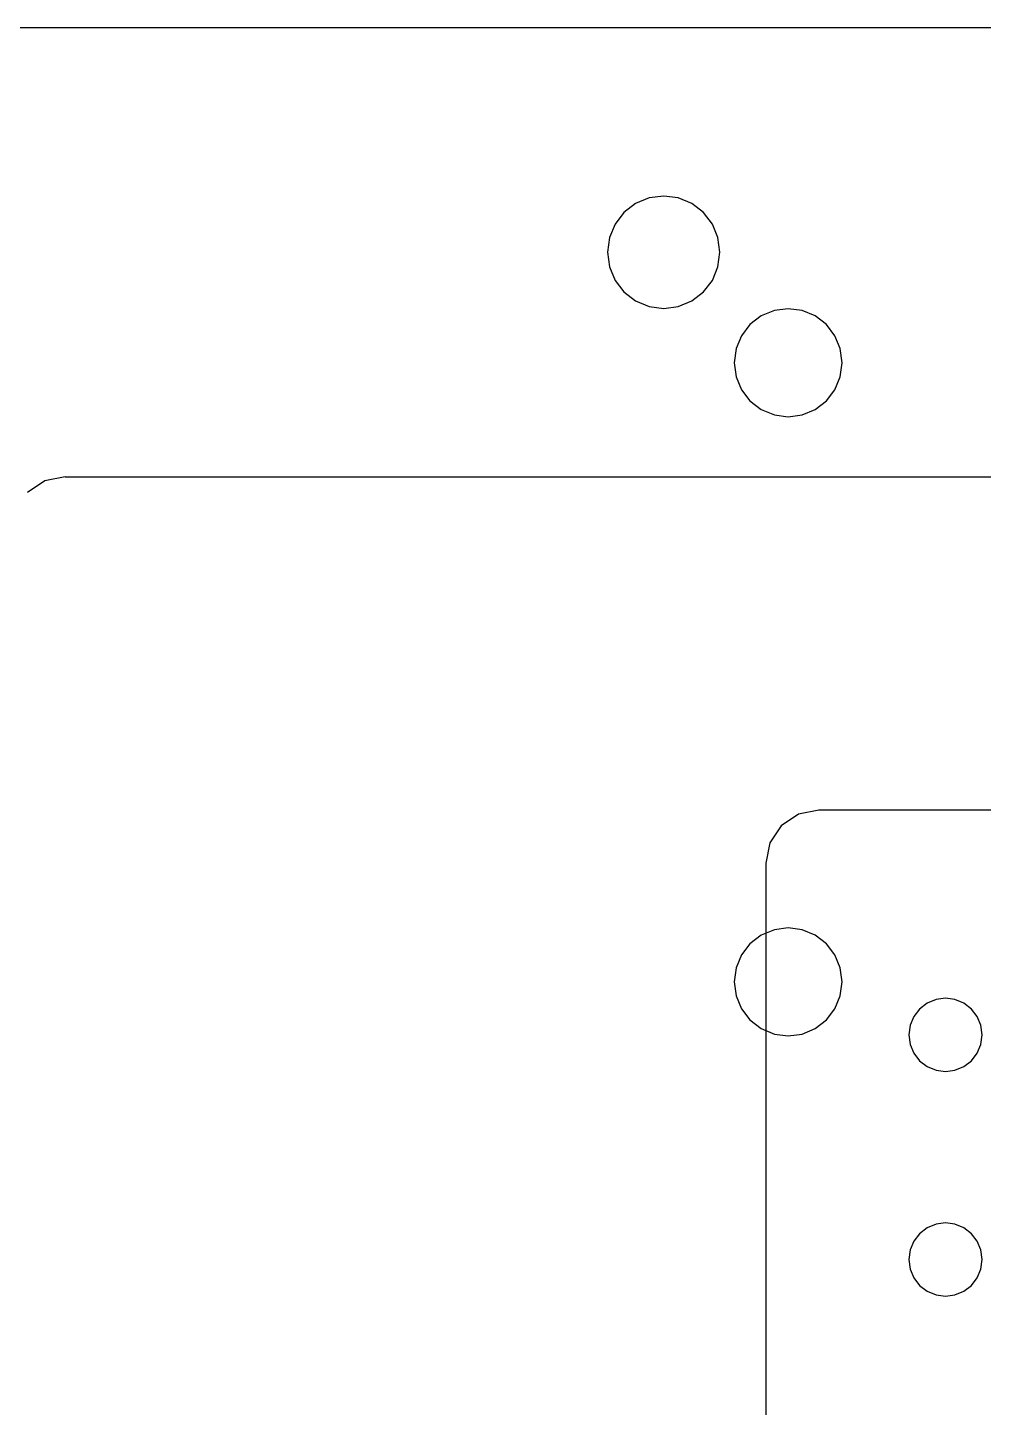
# Model space of a CAD drawing. Extents: x -257 to 298, y -311 to 343.
# Drawn here: x -100 to -42.4, y 67.2 to 150.4 of the extents above; entities that cross this region are included whole.
import ezdxf

# ---------------------------------------------------------------- set-up
doc = ezdxf.new("R2010")
doc.units = 0

msp = doc.modelspace()

# ---------------------------------------------------------------- linework, layer by layer
at = {"layer": 'Layer 1'}
for p, q in [((-108.99, 150.449), (-15.3464, 150.449)), ((-108.99, 150.449), (-15.3464, 150.449)), ((-108.99, 150.449), (-15.3464, 150.449)), ((-108.99, 150.449), (-15.3464, 150.449)), ((-108.99, 150.449), (-15.3464, 150.449)), ((-108.99, 150.449), (-15.3464, 150.449)), ((-108.99, 150.449), (-15.3464, 150.449)), ((-108.99, 150.449), (-15.3464, 150.449)), ((-108.99, 150.449), (-15.3464, 150.449)), ((-108.99, 150.449), (-15.3464, 150.449)), ((-63.384895, 139.834934), (-64.091534, 139.291589)), ((-63.384895, 139.834934), (-64.091534, 139.291589)), ((-63.384895, 139.834934), (-64.091534, 139.291589)), ((-63.384895, 139.834934), (-64.091534, 139.291589)), ((-63.384895, 139.834934), (-64.091534, 139.291589)), ((-63.384895, 139.834934), (-64.091534, 139.291589)), ((-63.384895, 139.834934), (-64.091534, 139.291589)), ((-63.384895, 139.834934), (-64.091534, 139.291589)), ((-63.384895, 139.834934), (-64.091534, 139.291589)), ((-63.384895, 139.834934), (-64.091534, 139.291589)), ((-62.561025, 140.175228), (-63.384895, 139.834934)), ((-62.561025, 140.175228), (-63.384895, 139.834934)), ((-62.561025, 140.175228), (-63.384895, 139.834934)), ((-62.561025, 140.175228), (-63.384895, 139.834934)), ((-62.561025, 140.175228), (-63.384895, 139.834934)), ((-62.561025, 140.175228), (-63.384895, 139.834934)), ((-62.561025, 140.175228), (-63.384895, 139.834934)), ((-62.561025, 140.175228), (-63.384895, 139.834934)), ((-62.561025, 140.175228), (-63.384895, 139.834934)), ((-62.561025, 140.175228), (-63.384895, 139.834934)), ((-61.691565, 140.28866), (-62.561025, 140.175228)), ((-61.691565, 140.28866), (-62.561025, 140.175228)), ((-61.691565, 140.28866), (-62.561025, 140.175228)), ((-61.691565, 140.28866), (-62.561025, 140.175228)), ((-61.691565, 140.28866), (-62.561025, 140.175228)), ((-61.691565, 140.28866), (-62.561025, 140.175228)), ((-61.691565, 140.28866), (-62.561025, 140.175228)), ((-61.691565, 140.28866), (-62.561025, 140.175228)), ((-61.691565, 140.28866), (-62.561025, 140.175228)), ((-61.691565, 140.28866), (-62.561025, 140.175228)), ((-60.822105, 140.175228), (-61.691565, 140.28866)), ((-60.822105, 140.175228), (-61.691565, 140.28866)), ((-60.822105, 140.175228), (-61.691565, 140.28866)), ((-60.822105, 140.175228), (-61.691565, 140.28866)), ((-60.822105, 140.175228), (-61.691565, 140.28866)), ((-60.822105, 140.175228), (-61.691565, 140.28866)), ((-60.822105, 140.175228), (-61.691565, 140.28866)), ((-60.822105, 140.175228), (-61.691565, 140.28866)), ((-60.822105, 140.175228), (-61.691565, 140.28866)), ((-60.822105, 140.175228), (-61.691565, 140.28866)), ((-59.998235, 139.834934), (-60.822105, 140.175228)), ((-59.998235, 139.834934), (-60.822105, 140.175228)), ((-59.998235, 139.834934), (-60.822105, 140.175228)), ((-59.998235, 139.834934), (-60.822105, 140.175228)), ((-59.998235, 139.834934), (-60.822105, 140.175228)), ((-59.998235, 139.834934), (-60.822105, 140.175228)), ((-59.998235, 139.834934), (-60.822105, 140.175228)), ((-59.998235, 139.834934), (-60.822105, 140.175228)), ((-59.998235, 139.834934), (-60.822105, 140.175228)), ((-59.998235, 139.834934), (-60.822105, 140.175228)), ((-59.291596, 139.291589), (-59.998235, 139.834934)), ((-59.291596, 139.291589), (-59.998235, 139.834934)), ((-59.291596, 139.291589), (-59.998235, 139.834934)), ((-59.291596, 139.291589), (-59.998235, 139.834934)), ((-59.291596, 139.291589), (-59.998235, 139.834934)), ((-59.291596, 139.291589), (-59.998235, 139.834934)), ((-59.291596, 139.291589), (-59.998235, 139.834934)), ((-59.291596, 139.291589), (-59.998235, 139.834934)), ((-59.291596, 139.291589), (-59.998235, 139.834934)), ((-59.291596, 139.291589), (-59.998235, 139.834934)), ((-64.091534, 139.291589), (-64.624499, 138.59533)), ((-64.091534, 139.291589), (-64.624499, 138.59533)), ((-64.091534, 139.291589), (-64.624499, 138.59533)), ((-64.091534, 139.291589), (-64.624499, 138.59533)), ((-64.091534, 139.291589), (-64.624499, 138.59533)), ((-64.091534, 139.291589), (-64.624499, 138.59533)), ((-64.091534, 139.291589), (-64.624499, 138.59533)), ((-64.091534, 139.291589), (-64.624499, 138.59533)), ((-64.091534, 139.291589), (-64.624499, 138.59533)), ((-64.091534, 139.291589), (-64.624499, 138.59533)), ((-58.758631, 138.59533), (-59.291596, 139.291589)), ((-58.758631, 138.59533), (-59.291596, 139.291589)), ((-58.758631, 138.59533), (-59.291596, 139.291589)), ((-58.758631, 138.59533), (-59.291596, 139.291589)), ((-58.758631, 138.59533), (-59.291596, 139.291589)), ((-58.758631, 138.59533), (-59.291596, 139.291589)), ((-58.758631, 138.59533), (-59.291596, 139.291589)), ((-58.758631, 138.59533), (-59.291596, 139.291589)), ((-58.758631, 138.59533), (-59.291596, 139.291589)), ((-58.758631, 138.59533), (-59.291596, 139.291589)), ((-64.624499, 138.59533), (-64.960994, 137.785639)), ((-64.624499, 138.59533), (-64.960994, 137.785639)), ((-64.624499, 138.59533), (-64.960994, 137.785639)), ((-64.624499, 138.59533), (-64.960994, 137.785639)), ((-64.624499, 138.59533), (-64.960994, 137.785639)), ((-64.624499, 138.59533), (-64.960994, 137.785639)), ((-64.624499, 138.59533), (-64.960994, 137.785639)), ((-64.624499, 138.59533), (-64.960994, 137.785639)), ((-64.624499, 138.59533), (-64.960994, 137.785639)), ((-64.624499, 138.59533), (-64.960994, 137.785639)), ((-58.422134, 137.785639), (-58.758631, 138.59533)), ((-58.422134, 137.785639), (-58.758631, 138.59533)), ((-58.422134, 137.785639), (-58.758631, 138.59533)), ((-58.422134, 137.785639), (-58.758631, 138.59533)), ((-58.422134, 137.785639), (-58.758631, 138.59533)), ((-58.422134, 137.785639), (-58.758631, 138.59533)), ((-58.422134, 137.785639), (-58.758631, 138.59533)), ((-58.422134, 137.785639), (-58.758631, 138.59533)), ((-58.422134, 137.785639), (-58.758631, 138.59533)), ((-58.422134, 137.785639), (-58.758631, 138.59533)), ((-64.960994, 137.785639), (-65.078225, 136.902)), ((-64.960994, 137.785639), (-65.078225, 136.902)), ((-64.960994, 137.785639), (-65.078225, 136.902)), ((-64.960994, 137.785639), (-65.078225, 136.902)), ((-64.960994, 137.785639), (-65.078225, 136.902)), ((-64.960994, 137.785639), (-65.078225, 136.902)), ((-64.960994, 137.785639), (-65.078225, 136.902)), ((-64.960994, 137.785639), (-65.078225, 136.902)), ((-64.960994, 137.785639), (-65.078225, 136.902)), ((-64.960994, 137.785639), (-65.078225, 136.902)), ((-58.3049, 136.902), (-58.422134, 137.785639)), ((-58.3049, 136.902), (-58.422134, 137.785639)), ((-58.3049, 136.902), (-58.422134, 137.785639)), ((-58.3049, 136.902), (-58.422134, 137.785639)), ((-58.3049, 136.902), (-58.422134, 137.785639)), ((-58.3049, 136.902), (-58.422134, 137.785639)), ((-58.3049, 136.902), (-58.422134, 137.785639)), ((-58.3049, 136.902), (-58.422134, 137.785639)), ((-58.3049, 136.902), (-58.422134, 137.785639)), ((-58.3049, 136.902), (-58.422134, 137.785639)), ((-65.078225, 136.902), (-64.960993, 136.018361)), ((-65.078225, 136.902), (-64.960993, 136.018361)), ((-65.078225, 136.902), (-64.960993, 136.018361)), ((-65.078225, 136.902), (-64.960993, 136.018361)), ((-65.078225, 136.902), (-64.960993, 136.018361)), ((-65.078225, 136.902), (-64.960993, 136.018361)), ((-65.078225, 136.902), (-64.960993, 136.018361)), ((-65.078225, 136.902), (-64.960993, 136.018361)), ((-65.078225, 136.902), (-64.960993, 136.018361)), ((-65.078225, 136.902), (-64.960993, 136.018361)), ((-58.422133, 136.018361), (-58.304903, 136.902)), ((-58.422133, 136.018361), (-58.304903, 136.902)), ((-58.422133, 136.018361), (-58.304903, 136.902)), ((-58.422133, 136.018361), (-58.304903, 136.902)), ((-58.422133, 136.018361), (-58.304903, 136.902)), ((-58.422133, 136.018361), (-58.304903, 136.902)), ((-58.422133, 136.018361), (-58.304903, 136.902)), ((-58.422133, 136.018361), (-58.304903, 136.902)), ((-58.422133, 136.018361), (-58.304903, 136.902)), ((-58.422133, 136.018361), (-58.304903, 136.902)), ((-58.304903, 136.902), (-58.3049, 136.902)), ((-58.304903, 136.902), (-58.3049, 136.902)), ((-58.304903, 136.902), (-58.3049, 136.902)), ((-58.304903, 136.902), (-58.3049, 136.902)), ((-58.304903, 136.902), (-58.3049, 136.902)), ((-58.304903, 136.902), (-58.3049, 136.902)), ((-58.304903, 136.902), (-58.3049, 136.902)), ((-58.304903, 136.902), (-58.3049, 136.902)), ((-58.304903, 136.902), (-58.3049, 136.902)), ((-58.304903, 136.902), (-58.3049, 136.902)), ((-64.960993, 136.018361), (-64.624496, 135.20867)), ((-64.960993, 136.018361), (-64.624496, 135.20867)), ((-64.960993, 136.018361), (-64.624496, 135.20867)), ((-64.960993, 136.018361), (-64.624496, 135.20867)), ((-64.960993, 136.018361), (-64.624496, 135.20867)), ((-64.960993, 136.018361), (-64.624496, 135.20867)), ((-64.960993, 136.018361), (-64.624496, 135.20867)), ((-64.960993, 136.018361), (-64.624496, 135.20867)), ((-64.960993, 136.018361), (-64.624496, 135.20867)), ((-64.960993, 136.018361), (-64.624496, 135.20867)), ((-58.758629, 135.20867), (-58.422133, 136.018361)), ((-58.758629, 135.20867), (-58.422133, 136.018361)), ((-58.758629, 135.20867), (-58.422133, 136.018361)), ((-58.758629, 135.20867), (-58.422133, 136.018361)), ((-58.758629, 135.20867), (-58.422133, 136.018361)), ((-58.758629, 135.20867), (-58.422133, 136.018361)), ((-58.758629, 135.20867), (-58.422133, 136.018361)), ((-58.758629, 135.20867), (-58.422133, 136.018361)), ((-58.758629, 135.20867), (-58.422133, 136.018361)), ((-58.758629, 135.20867), (-58.422133, 136.018361)), ((-64.624496, 135.20867), (-64.091531, 134.512411)), ((-64.624496, 135.20867), (-64.091531, 134.512411)), ((-64.624496, 135.20867), (-64.091531, 134.512411)), ((-64.624496, 135.20867), (-64.091531, 134.512411)), ((-64.624496, 135.20867), (-64.091531, 134.512411)), ((-64.624496, 135.20867), (-64.091531, 134.512411)), ((-64.624496, 135.20867), (-64.091531, 134.512411)), ((-64.624496, 135.20867), (-64.091531, 134.512411)), ((-64.624496, 135.20867), (-64.091531, 134.512411)), ((-64.624496, 135.20867), (-64.091531, 134.512411)), ((-59.291594, 134.512411), (-58.758629, 135.20867)), ((-59.291594, 134.512411), (-58.758629, 135.20867)), ((-59.291594, 134.512411), (-58.758629, 135.20867)), ((-59.291594, 134.512411), (-58.758629, 135.20867)), ((-59.291594, 134.512411), (-58.758629, 135.20867)), ((-59.291594, 134.512411), (-58.758629, 135.20867)), ((-59.291594, 134.512411), (-58.758629, 135.20867)), ((-59.291594, 134.512411), (-58.758629, 135.20867)), ((-59.291594, 134.512411), (-58.758629, 135.20867)), ((-59.291594, 134.512411), (-58.758629, 135.20867)), ((-64.091531, 134.512411), (-63.384892, 133.969066)), ((-64.091531, 134.512411), (-63.384892, 133.969066)), ((-64.091531, 134.512411), (-63.384892, 133.969066)), ((-64.091531, 134.512411), (-63.384892, 133.969066)), ((-64.091531, 134.512411), (-63.384892, 133.969066)), ((-64.091531, 134.512411), (-63.384892, 133.969066)), ((-64.091531, 134.512411), (-63.384892, 133.969066)), ((-64.091531, 134.512411), (-63.384892, 133.969066)), ((-64.091531, 134.512411), (-63.384892, 133.969066)), ((-64.091531, 134.512411), (-63.384892, 133.969066)), ((-63.384892, 133.969066), (-62.561023, 133.628772)), ((-63.384892, 133.969066), (-62.561023, 133.628772)), ((-63.384892, 133.969066), (-62.561023, 133.628772)), ((-63.384892, 133.969066), (-62.561023, 133.628772)), ((-63.384892, 133.969066), (-62.561023, 133.628772)), ((-63.384892, 133.969066), (-62.561023, 133.628772)), ((-63.384892, 133.969066), (-62.561023, 133.628772)), ((-63.384892, 133.969066), (-62.561023, 133.628772)), ((-63.384892, 133.969066), (-62.561023, 133.628772)), ((-63.384892, 133.969066), (-62.561023, 133.628772)), ((-60.822102, 133.628772), (-59.998233, 133.969066)), ((-60.822102, 133.628772), (-59.998233, 133.969066)), ((-60.822102, 133.628772), (-59.998233, 133.969066)), ((-60.822102, 133.628772), (-59.998233, 133.969066)), ((-60.822102, 133.628772), (-59.998233, 133.969066)), ((-60.822102, 133.628772), (-59.998233, 133.969066)), ((-60.822102, 133.628772), (-59.998233, 133.969066)), ((-60.822102, 133.628772), (-59.998233, 133.969066)), ((-60.822102, 133.628772), (-59.998233, 133.969066)), ((-60.822102, 133.628772), (-59.998233, 133.969066)), ((-59.998233, 133.969066), (-59.291594, 134.512411)), ((-59.998233, 133.969066), (-59.291594, 134.512411)), ((-59.998233, 133.969066), (-59.291594, 134.512411)), ((-59.998233, 133.969066), (-59.291594, 134.512411)), ((-59.998233, 133.969066), (-59.291594, 134.512411)), ((-59.998233, 133.969066), (-59.291594, 134.512411)), ((-59.998233, 133.969066), (-59.291594, 134.512411)), ((-59.998233, 133.969066), (-59.291594, 134.512411)), ((-59.998233, 133.969066), (-59.291594, 134.512411)), ((-59.998233, 133.969066), (-59.291594, 134.512411)), ((-62.561023, 133.628772), (-61.691563, 133.51534)), ((-62.561023, 133.628772), (-61.691563, 133.51534)), ((-62.561023, 133.628772), (-61.691563, 133.51534)), ((-62.561023, 133.628772), (-61.691563, 133.51534)), ((-62.561023, 133.628772), (-61.691563, 133.51534)), ((-62.561023, 133.628772), (-61.691563, 133.51534)), ((-62.561023, 133.628772), (-61.691563, 133.51534)), ((-62.561023, 133.628772), (-61.691563, 133.51534)), ((-62.561023, 133.628772), (-61.691563, 133.51534)), ((-62.561023, 133.628772), (-61.691563, 133.51534)), ((-61.691563, 133.51534), (-60.822102, 133.628772)), ((-61.691563, 133.51534), (-60.822102, 133.628772)), ((-61.691563, 133.51534), (-60.822102, 133.628772)), ((-61.691563, 133.51534), (-60.822102, 133.628772)), ((-61.691563, 133.51534), (-60.822102, 133.628772)), ((-61.691563, 133.51534), (-60.822102, 133.628772)), ((-61.691563, 133.51534), (-60.822102, 133.628772)), ((-61.691563, 133.51534), (-60.822102, 133.628772)), ((-61.691563, 133.51534), (-60.822102, 133.628772)), ((-61.691563, 133.51534), (-60.822102, 133.628772)), ((-55.021861, 133.386364), (-55.813295, 133.059467)), ((-54.18663, 133.49533), (-55.021861, 133.386364)), ((-53.351399, 133.386364), (-54.18663, 133.49533)), ((-52.559965, 133.059467), (-53.351399, 133.386364)), ((-56.492114, 132.537513), (-57.004096, 131.868665)), ((-55.813295, 133.059467), (-56.492114, 132.537513)), ((-51.881146, 132.537513), (-52.559965, 133.059467)), ((-51.369164, 131.868665), (-51.881146, 132.537513)), ((-57.004096, 131.868665), (-57.327344, 131.090851)), ((-51.045916, 131.090851), (-51.369164, 131.868665)), ((-57.327344, 131.090851), (-57.43996, 130.242)), ((-50.9333, 130.242), (-51.045916, 131.090851)), ((-57.43996, 130.242), (-57.327344, 129.393149)), ((-51.045916, 129.393149), (-50.9333, 130.242)), ((-50.9333, 130.242), (-50.9333, 130.242)), ((-57.327344, 129.393149), (-57.004096, 128.615335)), ((-51.369164, 128.615335), (-51.045916, 129.393149)), ((-57.004096, 128.615335), (-56.492114, 127.946487)), ((-51.881146, 127.946487), (-51.369164, 128.615335)), ((-56.492114, 127.946487), (-55.813295, 127.424533)), ((-55.813295, 127.424533), (-55.021861, 127.097636)), ((-53.351399, 127.097636), (-52.559965, 127.424533)), ((-52.559965, 127.424533), (-51.881146, 127.946487)), ((-55.021861, 127.097636), (-54.18663, 126.98867)), ((-54.18663, 126.98867), (-53.351399, 127.097636)), ((-97.7678, 123.356), (-98.992386, 123.112415)), ((-97.7678, 123.356), (-98.992386, 123.112415)), ((-97.7678, 123.356), (-98.992386, 123.112415)), ((-97.7678, 123.356), (-98.992386, 123.112415)), ((-97.7678, 123.356), (-98.992386, 123.112415)), ((-97.7678, 123.356), (-98.992386, 123.112415)), ((-97.7678, 123.356), (-98.992386, 123.112415)), ((-97.7678, 123.356), (-98.992386, 123.112415)), ((-97.7678, 123.356), (-98.992386, 123.112415)), ((-97.7678, 123.356), (-98.992386, 123.112415)), ((-97.7679, 123.356), (-31.0853, 123.356)), ((-97.7679, 123.356), (-31.0853, 123.356)), ((-97.7679, 123.356), (-31.0853, 123.356)), ((-97.7679, 123.356), (-31.0853, 123.356)), ((-97.7679, 123.356), (-31.0853, 123.356)), ((-97.7679, 123.356), (-31.0853, 123.356)), ((-97.7679, 123.356), (-31.0853, 123.356)), ((-97.7679, 123.356), (-31.0853, 123.356)), ((-97.7679, 123.356), (-31.0853, 123.356)), ((-97.7679, 123.356), (-31.0853, 123.356)), ((-98.992386, 123.112415), (-100.03054, 122.418744)), ((-98.992386, 123.112415), (-100.03054, 122.418744)), ((-98.992386, 123.112415), (-100.03054, 122.418744)), ((-98.992386, 123.112415), (-100.03054, 122.418744)), ((-98.992386, 123.112415), (-100.03054, 122.418744)), ((-98.992386, 123.112415), (-100.03054, 122.418744)), ((-98.992386, 123.112415), (-100.03054, 122.418744)), ((-98.992386, 123.112415), (-100.03054, 122.418744)), ((-98.992386, 123.112415), (-100.03054, 122.418744)), ((-98.992386, 123.112415), (-100.03054, 122.418744)), ((-52.3413, 103.26), (-53.565887, 103.016415)), ((-52.3413, 103.26), (-53.565887, 103.016415)), ((-52.3413, 103.26), (-53.565887, 103.016415)), ((-52.3413, 103.26), (-53.565887, 103.016415)), ((-52.3413, 103.26), (-53.565887, 103.016415)), ((-52.3413, 103.26), (-53.565887, 103.016415)), ((-52.3413, 103.26), (-53.565887, 103.016415)), ((-37.0668, 103.26), (-52.3412, 103.26)), ((-37.0668, 103.26), (-52.3412, 103.26)), ((-37.0668, 103.26), (-52.3412, 103.26)), ((-37.0668, 103.26), (-52.3412, 103.26)), ((-37.0668, 103.26), (-52.3412, 103.26)), ((-37.0668, 103.26), (-52.3412, 103.26)), ((-37.0668, 103.26), (-52.3412, 103.26)), ((-53.565887, 103.016415), (-54.604042, 102.322742)), ((-53.565887, 103.016415), (-54.604042, 102.322742)), ((-53.565887, 103.016415), (-54.604042, 102.322742)), ((-53.565887, 103.016415), (-54.604042, 102.322742)), ((-53.565887, 103.016415), (-54.604042, 102.322742)), ((-53.565887, 103.016415), (-54.604042, 102.322742)), ((-53.565887, 103.016415), (-54.604042, 102.322742)), ((-54.604042, 102.322742), (-55.297715, 101.284587)), ((-54.604042, 102.322742), (-55.297715, 101.284587)), ((-54.604042, 102.322742), (-55.297715, 101.284587)), ((-54.604042, 102.322742), (-55.297715, 101.284587)), ((-54.604042, 102.322742), (-55.297715, 101.284587)), ((-54.604042, 102.322742), (-55.297715, 101.284587)), ((-54.604042, 102.322742), (-55.297715, 101.284587)), ((-55.297715, 101.284587), (-55.5413, 100.06)), ((-55.297715, 101.284587), (-55.5413, 100.06)), ((-55.297715, 101.284587), (-55.5413, 100.06)), ((-55.297715, 101.284587), (-55.5413, 100.06)), ((-55.297715, 101.284587), (-55.5413, 100.06)), ((-55.297715, 101.284587), (-55.5413, 100.06)), ((-55.297715, 101.284587), (-55.5413, 100.06)), ((-55.5413, 100.06), (-55.5413, 38.7269)), ((-55.5413, 100.06), (-55.5413, 38.7269)), ((-55.5413, 100.06), (-55.5413, 38.7269)), ((-55.5413, 100.06), (-55.5413, 38.7269)), ((-55.5413, 100.06), (-55.5413, 38.7269)), ((-55.5413, 100.06), (-55.5413, 38.7269)), ((-55.5413, 100.06), (-55.5413, 38.7269)), ((-55.813295, 95.726367), (-56.492114, 95.204413)), ((-55.021861, 96.053264), (-55.813295, 95.726367)), ((-54.18663, 96.16223), (-55.021861, 96.053264)), ((-53.351399, 96.053264), (-54.18663, 96.16223)), ((-52.559965, 95.726367), (-53.351399, 96.053264)), ((-51.881146, 95.204413), (-52.559965, 95.726367)), ((-56.492114, 95.204413), (-57.004096, 94.535565)), ((-51.369164, 94.535565), (-51.881146, 95.204413)), ((-57.004096, 94.535565), (-57.327344, 93.757751)), ((-51.045916, 93.757751), (-51.369164, 94.535565)), ((-57.327344, 93.757751), (-57.43996, 92.9089)), ((-50.9333, 92.9089), (-51.045916, 93.757751)), ((-57.43996, 92.9089), (-57.327344, 92.060049)), ((-51.045916, 92.060049), (-50.9333, 92.9089)), ((-50.9333, 92.9089), (-50.9333, 92.9089)), ((-57.327344, 92.060049), (-57.004096, 91.282235)), ((-51.369164, 91.282235), (-51.045916, 92.060049)), ((-45.808, 91.625384), (-46.268707, 91.27114)), ((-45.808, 91.625384), (-46.268707, 91.27114)), ((-45.808, 91.625384), (-46.268707, 91.27114)), ((-45.808, 91.625384), (-46.268707, 91.27114)), ((-45.808, 91.625384), (-46.268707, 91.27114)), ((-45.808, 91.625384), (-46.268707, 91.27114)), ((-45.808, 91.625384), (-46.268707, 91.27114)), ((-45.270862, 91.847246), (-45.808, 91.625384)), ((-45.270862, 91.847246), (-45.808, 91.625384)), ((-45.270862, 91.847246), (-45.808, 91.625384)), ((-45.270862, 91.847246), (-45.808, 91.625384)), ((-45.270862, 91.847246), (-45.808, 91.625384)), ((-45.270862, 91.847246), (-45.808, 91.625384)), ((-45.270862, 91.847246), (-45.808, 91.625384)), ((-44.704, 91.9212), (-45.270862, 91.847246)), ((-44.704, 91.9212), (-45.270862, 91.847246)), ((-44.704, 91.9212), (-45.270862, 91.847246)), ((-44.704, 91.9212), (-45.270862, 91.847246)), ((-44.704, 91.9212), (-45.270862, 91.847246)), ((-44.704, 91.9212), (-45.270862, 91.847246)), ((-44.704, 91.9212), (-45.270862, 91.847246)), ((-44.137138, 91.847246), (-44.704, 91.9212)), ((-44.137138, 91.847246), (-44.704, 91.9212)), ((-44.137138, 91.847246), (-44.704, 91.9212)), ((-44.137138, 91.847246), (-44.704, 91.9212)), ((-44.137138, 91.847246), (-44.704, 91.9212)), ((-44.137138, 91.847246), (-44.704, 91.9212)), ((-44.137138, 91.847246), (-44.704, 91.9212)), ((-43.6, 91.625384), (-44.137138, 91.847246)), ((-43.6, 91.625384), (-44.137138, 91.847246)), ((-43.6, 91.625384), (-44.137138, 91.847246)), ((-43.6, 91.625384), (-44.137138, 91.847246)), ((-43.6, 91.625384), (-44.137138, 91.847246)), ((-43.6, 91.625384), (-44.137138, 91.847246)), ((-43.6, 91.625384), (-44.137138, 91.847246)), ((-43.139293, 91.27114), (-43.6, 91.625384)), ((-43.139293, 91.27114), (-43.6, 91.625384)), ((-43.139293, 91.27114), (-43.6, 91.625384)), ((-43.139293, 91.27114), (-43.6, 91.625384)), ((-43.139293, 91.27114), (-43.6, 91.625384)), ((-43.139293, 91.27114), (-43.6, 91.625384)), ((-43.139293, 91.27114), (-43.6, 91.625384)), ((-57.004096, 91.282235), (-56.492114, 90.613387)), ((-51.881146, 90.613387), (-51.369164, 91.282235)), ((-46.616184, 90.8172), (-46.835569, 90.289306)), ((-46.616184, 90.8172), (-46.835569, 90.289306)), ((-46.616184, 90.8172), (-46.835569, 90.289306)), ((-46.616184, 90.8172), (-46.835569, 90.289306)), ((-46.616184, 90.8172), (-46.835569, 90.289306)), ((-46.616184, 90.8172), (-46.835569, 90.289306)), ((-46.616184, 90.8172), (-46.835569, 90.289306)), ((-46.268707, 91.27114), (-46.616184, 90.8172)), ((-46.268707, 91.27114), (-46.616184, 90.8172)), ((-46.268707, 91.27114), (-46.616184, 90.8172)), ((-46.268707, 91.27114), (-46.616184, 90.8172)), ((-46.268707, 91.27114), (-46.616184, 90.8172)), ((-46.268707, 91.27114), (-46.616184, 90.8172)), ((-46.268707, 91.27114), (-46.616184, 90.8172)), ((-42.791816, 90.8172), (-43.139293, 91.27114)), ((-42.791816, 90.8172), (-43.139293, 91.27114)), ((-42.791816, 90.8172), (-43.139293, 91.27114)), ((-42.791816, 90.8172), (-43.139293, 91.27114)), ((-42.791816, 90.8172), (-43.139293, 91.27114)), ((-42.791816, 90.8172), (-43.139293, 91.27114)), ((-42.791816, 90.8172), (-43.139293, 91.27114)), ((-42.572431, 90.289306), (-42.791816, 90.8172)), ((-42.572431, 90.289306), (-42.791816, 90.8172)), ((-42.572431, 90.289306), (-42.791816, 90.8172)), ((-42.572431, 90.289306), (-42.791816, 90.8172)), ((-42.572431, 90.289306), (-42.791816, 90.8172)), ((-42.572431, 90.289306), (-42.791816, 90.8172)), ((-42.572431, 90.289306), (-42.791816, 90.8172)), ((-56.492114, 90.613387), (-55.813295, 90.091433)), ((-55.813295, 90.091433), (-55.021861, 89.764536)), ((-53.351399, 89.764536), (-52.559965, 90.091433)), ((-52.559965, 90.091433), (-51.881146, 90.613387)), ((-46.835569, 90.289306), (-46.912, 89.7132)), ((-46.835569, 90.289306), (-46.912, 89.7132)), ((-46.835569, 90.289306), (-46.912, 89.7132)), ((-46.835569, 90.289306), (-46.912, 89.7132)), ((-46.835569, 90.289306), (-46.912, 89.7132)), ((-46.835569, 90.289306), (-46.912, 89.7132)), ((-46.835569, 90.289306), (-46.912, 89.7132)), ((-42.496, 89.7132), (-42.572431, 90.289306)), ((-42.496, 89.7132), (-42.572431, 90.289306)), ((-42.496, 89.7132), (-42.572431, 90.289306)), ((-42.496, 89.7132), (-42.572431, 90.289306)), ((-42.496, 89.7132), (-42.572431, 90.289306)), ((-42.496, 89.7132), (-42.572431, 90.289306)), ((-42.496, 89.7132), (-42.572431, 90.289306)), ((-55.021861, 89.764536), (-54.18663, 89.65557)), ((-54.18663, 89.65557), (-53.351399, 89.764536)), ((-46.912, 89.7132), (-46.835569, 89.137094)), ((-46.912, 89.7132), (-46.835569, 89.137094)), ((-46.912, 89.7132), (-46.835569, 89.137094)), ((-46.912, 89.7132), (-46.835569, 89.137094)), ((-46.912, 89.7132), (-46.835569, 89.137094)), ((-46.912, 89.7132), (-46.835569, 89.137094)), ((-46.912, 89.7132), (-46.835569, 89.137094)), ((-46.835569, 89.137094), (-46.616184, 88.6092)), ((-46.835569, 89.137094), (-46.616184, 88.6092)), ((-46.835569, 89.137094), (-46.616184, 88.6092)), ((-46.835569, 89.137094), (-46.616184, 88.6092)), ((-46.835569, 89.137094), (-46.616184, 88.6092)), ((-46.835569, 89.137094), (-46.616184, 88.6092)), ((-46.835569, 89.137094), (-46.616184, 88.6092)), ((-42.791816, 88.6092), (-42.572431, 89.137094)), ((-42.791816, 88.6092), (-42.572431, 89.137094)), ((-42.791816, 88.6092), (-42.572431, 89.137094)), ((-42.791816, 88.6092), (-42.572431, 89.137094)), ((-42.791816, 88.6092), (-42.572431, 89.137094)), ((-42.791816, 88.6092), (-42.572431, 89.137094)), ((-42.791816, 88.6092), (-42.572431, 89.137094)), ((-42.572431, 89.137094), (-42.496, 89.7132)), ((-42.572431, 89.137094), (-42.496, 89.7132)), ((-42.572431, 89.137094), (-42.496, 89.7132)), ((-42.572431, 89.137094), (-42.496, 89.7132)), ((-42.572431, 89.137094), (-42.496, 89.7132)), ((-42.572431, 89.137094), (-42.496, 89.7132)), ((-42.572431, 89.137094), (-42.496, 89.7132)), ((-42.496, 89.7132), (-42.496, 89.7132)), ((-42.496, 89.7132), (-42.496, 89.7132)), ((-42.496, 89.7132), (-42.496, 89.7132)), ((-42.496, 89.7132), (-42.496, 89.7132)), ((-42.496, 89.7132), (-42.496, 89.7132)), ((-42.496, 89.7132), (-42.496, 89.7132)), ((-42.496, 89.7132), (-42.496, 89.7132)), ((-46.616184, 88.6092), (-46.268707, 88.15526)), ((-46.616184, 88.6092), (-46.268707, 88.15526)), ((-46.616184, 88.6092), (-46.268707, 88.15526)), ((-46.616184, 88.6092), (-46.268707, 88.15526)), ((-46.616184, 88.6092), (-46.268707, 88.15526)), ((-46.616184, 88.6092), (-46.268707, 88.15526)), ((-46.616184, 88.6092), (-46.268707, 88.15526)), ((-43.139293, 88.15526), (-42.791816, 88.6092)), ((-43.139293, 88.15526), (-42.791816, 88.6092)), ((-43.139293, 88.15526), (-42.791816, 88.6092)), ((-43.139293, 88.15526), (-42.791816, 88.6092)), ((-43.139293, 88.15526), (-42.791816, 88.6092)), ((-43.139293, 88.15526), (-42.791816, 88.6092)), ((-43.139293, 88.15526), (-42.791816, 88.6092)), ((-46.268707, 88.15526), (-45.808, 87.801016)), ((-46.268707, 88.15526), (-45.808, 87.801016)), ((-46.268707, 88.15526), (-45.808, 87.801016)), ((-46.268707, 88.15526), (-45.808, 87.801016)), ((-46.268707, 88.15526), (-45.808, 87.801016)), ((-46.268707, 88.15526), (-45.808, 87.801016)), ((-46.268707, 88.15526), (-45.808, 87.801016)), ((-45.808, 87.801016), (-45.270862, 87.579154)), ((-45.808, 87.801016), (-45.270862, 87.579154)), ((-45.808, 87.801016), (-45.270862, 87.579154)), ((-45.808, 87.801016), (-45.270862, 87.579154)), ((-45.808, 87.801016), (-45.270862, 87.579154)), ((-45.808, 87.801016), (-45.270862, 87.579154)), ((-45.808, 87.801016), (-45.270862, 87.579154)), ((-45.270862, 87.579154), (-44.704, 87.5052)), ((-45.270862, 87.579154), (-44.704, 87.5052)), ((-45.270862, 87.579154), (-44.704, 87.5052)), ((-45.270862, 87.579154), (-44.704, 87.5052)), ((-45.270862, 87.579154), (-44.704, 87.5052)), ((-45.270862, 87.579154), (-44.704, 87.5052)), ((-45.270862, 87.579154), (-44.704, 87.5052)), ((-44.704, 87.5052), (-44.137138, 87.579154)), ((-44.704, 87.5052), (-44.137138, 87.579154)), ((-44.704, 87.5052), (-44.137138, 87.579154)), ((-44.704, 87.5052), (-44.137138, 87.579154)), ((-44.704, 87.5052), (-44.137138, 87.579154)), ((-44.704, 87.5052), (-44.137138, 87.579154)), ((-44.704, 87.5052), (-44.137138, 87.579154)), ((-44.137138, 87.579154), (-43.6, 87.801016)), ((-44.137138, 87.579154), (-43.6, 87.801016)), ((-44.137138, 87.579154), (-43.6, 87.801016)), ((-44.137138, 87.579154), (-43.6, 87.801016)), ((-44.137138, 87.579154), (-43.6, 87.801016)), ((-44.137138, 87.579154), (-43.6, 87.801016)), ((-44.137138, 87.579154), (-43.6, 87.801016)), ((-43.6, 87.801016), (-43.139293, 88.15526)), ((-43.6, 87.801016), (-43.139293, 88.15526)), ((-43.6, 87.801016), (-43.139293, 88.15526)), ((-43.6, 87.801016), (-43.139293, 88.15526)), ((-43.6, 87.801016), (-43.139293, 88.15526)), ((-43.6, 87.801016), (-43.139293, 88.15526)), ((-43.6, 87.801016), (-43.139293, 88.15526)), ((-45.270862, 78.300546), (-45.808, 78.078684)), ((-45.270862, 78.300546), (-45.808, 78.078684)), ((-45.270862, 78.300546), (-45.808, 78.078684)), ((-45.270862, 78.300546), (-45.808, 78.078684)), ((-45.270862, 78.300546), (-45.808, 78.078684)), ((-45.270862, 78.300546), (-45.808, 78.078684)), ((-45.270862, 78.300546), (-45.808, 78.078684)), ((-44.704, 78.3745), (-45.270862, 78.300546)), ((-44.704, 78.3745), (-45.270862, 78.300546)), ((-44.704, 78.3745), (-45.270862, 78.300546)), ((-44.704, 78.3745), (-45.270862, 78.300546)), ((-44.704, 78.3745), (-45.270862, 78.300546)), ((-44.704, 78.3745), (-45.270862, 78.300546)), ((-44.704, 78.3745), (-45.270862, 78.300546)), ((-44.137138, 78.300546), (-44.704, 78.3745)), ((-44.137138, 78.300546), (-44.704, 78.3745)), ((-44.137138, 78.300546), (-44.704, 78.3745)), ((-44.137138, 78.300546), (-44.704, 78.3745)), ((-44.137138, 78.300546), (-44.704, 78.3745)), ((-44.137138, 78.300546), (-44.704, 78.3745)), ((-44.137138, 78.300546), (-44.704, 78.3745)), ((-43.6, 78.078684), (-44.137138, 78.300546)), ((-43.6, 78.078684), (-44.137138, 78.300546)), ((-43.6, 78.078684), (-44.137138, 78.300546)), ((-43.6, 78.078684), (-44.137138, 78.300546)), ((-43.6, 78.078684), (-44.137138, 78.300546)), ((-43.6, 78.078684), (-44.137138, 78.300546)), ((-43.6, 78.078684), (-44.137138, 78.300546)), ((-46.268707, 77.72444), (-46.616184, 77.2705)), ((-46.268707, 77.72444), (-46.616184, 77.2705)), ((-46.268707, 77.72444), (-46.616184, 77.2705)), ((-46.268707, 77.72444), (-46.616184, 77.2705)), ((-46.268707, 77.72444), (-46.616184, 77.2705)), ((-46.268707, 77.72444), (-46.616184, 77.2705)), ((-46.268707, 77.72444), (-46.616184, 77.2705)), ((-45.808, 78.078684), (-46.268707, 77.72444)), ((-45.808, 78.078684), (-46.268707, 77.72444)), ((-45.808, 78.078684), (-46.268707, 77.72444)), ((-45.808, 78.078684), (-46.268707, 77.72444)), ((-45.808, 78.078684), (-46.268707, 77.72444)), ((-45.808, 78.078684), (-46.268707, 77.72444)), ((-45.808, 78.078684), (-46.268707, 77.72444)), ((-43.139293, 77.72444), (-43.6, 78.078684)), ((-43.139293, 77.72444), (-43.6, 78.078684)), ((-43.139293, 77.72444), (-43.6, 78.078684)), ((-43.139293, 77.72444), (-43.6, 78.078684)), ((-43.139293, 77.72444), (-43.6, 78.078684)), ((-43.139293, 77.72444), (-43.6, 78.078684)), ((-43.139293, 77.72444), (-43.6, 78.078684)), ((-42.791816, 77.2705), (-43.139293, 77.72444)), ((-42.791816, 77.2705), (-43.139293, 77.72444)), ((-42.791816, 77.2705), (-43.139293, 77.72444)), ((-42.791816, 77.2705), (-43.139293, 77.72444)), ((-42.791816, 77.2705), (-43.139293, 77.72444)), ((-42.791816, 77.2705), (-43.139293, 77.72444)), ((-42.791816, 77.2705), (-43.139293, 77.72444)), ((-46.835569, 76.742606), (-46.912, 76.1665)), ((-46.835569, 76.742606), (-46.912, 76.1665)), ((-46.835569, 76.742606), (-46.912, 76.1665)), ((-46.835569, 76.742606), (-46.912, 76.1665)), ((-46.835569, 76.742606), (-46.912, 76.1665)), ((-46.835569, 76.742606), (-46.912, 76.1665)), ((-46.835569, 76.742606), (-46.912, 76.1665)), ((-46.616184, 77.2705), (-46.835569, 76.742606)), ((-46.616184, 77.2705), (-46.835569, 76.742606)), ((-46.616184, 77.2705), (-46.835569, 76.742606)), ((-46.616184, 77.2705), (-46.835569, 76.742606)), ((-46.616184, 77.2705), (-46.835569, 76.742606)), ((-46.616184, 77.2705), (-46.835569, 76.742606)), ((-46.616184, 77.2705), (-46.835569, 76.742606)), ((-42.572431, 76.742606), (-42.791816, 77.2705)), ((-42.572431, 76.742606), (-42.791816, 77.2705)), ((-42.572431, 76.742606), (-42.791816, 77.2705)), ((-42.572431, 76.742606), (-42.791816, 77.2705)), ((-42.572431, 76.742606), (-42.791816, 77.2705)), ((-42.572431, 76.742606), (-42.791816, 77.2705)), ((-42.572431, 76.742606), (-42.791816, 77.2705)), ((-42.496, 76.1665), (-42.572431, 76.742606)), ((-42.496, 76.1665), (-42.572431, 76.742606)), ((-42.496, 76.1665), (-42.572431, 76.742606)), ((-42.496, 76.1665), (-42.572431, 76.742606)), ((-42.496, 76.1665), (-42.572431, 76.742606)), ((-42.496, 76.1665), (-42.572431, 76.742606)), ((-42.496, 76.1665), (-42.572431, 76.742606)), ((-46.912, 76.1665), (-46.835569, 75.590394)), ((-46.912, 76.1665), (-46.835569, 75.590394)), ((-46.912, 76.1665), (-46.835569, 75.590394)), ((-46.912, 76.1665), (-46.835569, 75.590394)), ((-46.912, 76.1665), (-46.835569, 75.590394)), ((-46.912, 76.1665), (-46.835569, 75.590394)), ((-46.912, 76.1665), (-46.835569, 75.590394)), ((-42.572431, 75.590394), (-42.496, 76.1665)), ((-42.572431, 75.590394), (-42.496, 76.1665)), ((-42.572431, 75.590394), (-42.496, 76.1665)), ((-42.572431, 75.590394), (-42.496, 76.1665)), ((-42.572431, 75.590394), (-42.496, 76.1665)), ((-42.572431, 75.590394), (-42.496, 76.1665)), ((-42.572431, 75.590394), (-42.496, 76.1665)), ((-42.496, 76.1665), (-42.496, 76.1665)), ((-42.496, 76.1665), (-42.496, 76.1665)), ((-42.496, 76.1665), (-42.496, 76.1665)), ((-42.496, 76.1665), (-42.496, 76.1665)), ((-42.496, 76.1665), (-42.496, 76.1665)), ((-42.496, 76.1665), (-42.496, 76.1665)), ((-42.496, 76.1665), (-42.496, 76.1665)), ((-46.835569, 75.590394), (-46.616184, 75.0625)), ((-46.835569, 75.590394), (-46.616184, 75.0625)), ((-46.835569, 75.590394), (-46.616184, 75.0625)), ((-46.835569, 75.590394), (-46.616184, 75.0625)), ((-46.835569, 75.590394), (-46.616184, 75.0625)), ((-46.835569, 75.590394), (-46.616184, 75.0625)), ((-46.835569, 75.590394), (-46.616184, 75.0625)), ((-46.616184, 75.0625), (-46.268707, 74.60856)), ((-46.616184, 75.0625), (-46.268707, 74.60856)), ((-46.616184, 75.0625), (-46.268707, 74.60856)), ((-46.616184, 75.0625), (-46.268707, 74.60856)), ((-46.616184, 75.0625), (-46.268707, 74.60856)), ((-46.616184, 75.0625), (-46.268707, 74.60856)), ((-46.616184, 75.0625), (-46.268707, 74.60856)), ((-43.139293, 74.60856), (-42.791816, 75.0625)), ((-43.139293, 74.60856), (-42.791816, 75.0625)), ((-43.139293, 74.60856), (-42.791816, 75.0625)), ((-43.139293, 74.60856), (-42.791816, 75.0625)), ((-43.139293, 74.60856), (-42.791816, 75.0625)), ((-43.139293, 74.60856), (-42.791816, 75.0625)), ((-43.139293, 74.60856), (-42.791816, 75.0625)), ((-42.791816, 75.0625), (-42.572431, 75.590394)), ((-42.791816, 75.0625), (-42.572431, 75.590394)), ((-42.791816, 75.0625), (-42.572431, 75.590394)), ((-42.791816, 75.0625), (-42.572431, 75.590394)), ((-42.791816, 75.0625), (-42.572431, 75.590394)), ((-42.791816, 75.0625), (-42.572431, 75.590394)), ((-42.791816, 75.0625), (-42.572431, 75.590394)), ((-46.268707, 74.60856), (-45.808, 74.254316)), ((-46.268707, 74.60856), (-45.808, 74.254316)), ((-46.268707, 74.60856), (-45.808, 74.254316)), ((-46.268707, 74.60856), (-45.808, 74.254316)), ((-46.268707, 74.60856), (-45.808, 74.254316)), ((-46.268707, 74.60856), (-45.808, 74.254316)), ((-46.268707, 74.60856), (-45.808, 74.254316)), ((-45.808, 74.254316), (-45.270862, 74.032454)), ((-45.808, 74.254316), (-45.270862, 74.032454)), ((-45.808, 74.254316), (-45.270862, 74.032454)), ((-45.808, 74.254316), (-45.270862, 74.032454)), ((-45.808, 74.254316), (-45.270862, 74.032454)), ((-45.808, 74.254316), (-45.270862, 74.032454)), ((-45.808, 74.254316), (-45.270862, 74.032454)), ((-44.137138, 74.032454), (-43.6, 74.254316)), ((-44.137138, 74.032454), (-43.6, 74.254316)), ((-44.137138, 74.032454), (-43.6, 74.254316)), ((-44.137138, 74.032454), (-43.6, 74.254316)), ((-44.137138, 74.032454), (-43.6, 74.254316)), ((-44.137138, 74.032454), (-43.6, 74.254316)), ((-44.137138, 74.032454), (-43.6, 74.254316)), ((-43.6, 74.254316), (-43.139293, 74.60856)), ((-43.6, 74.254316), (-43.139293, 74.60856)), ((-43.6, 74.254316), (-43.139293, 74.60856)), ((-43.6, 74.254316), (-43.139293, 74.60856)), ((-43.6, 74.254316), (-43.139293, 74.60856)), ((-43.6, 74.254316), (-43.139293, 74.60856)), ((-43.6, 74.254316), (-43.139293, 74.60856)), ((-45.270862, 74.032454), (-44.704, 73.9585)), ((-45.270862, 74.032454), (-44.704, 73.9585)), ((-45.270862, 74.032454), (-44.704, 73.9585)), ((-45.270862, 74.032454), (-44.704, 73.9585)), ((-45.270862, 74.032454), (-44.704, 73.9585)), ((-45.270862, 74.032454), (-44.704, 73.9585)), ((-45.270862, 74.032454), (-44.704, 73.9585)), ((-44.704, 73.9585), (-44.137138, 74.032454)), ((-44.704, 73.9585), (-44.137138, 74.032454)), ((-44.704, 73.9585), (-44.137138, 74.032454)), ((-44.704, 73.9585), (-44.137138, 74.032454)), ((-44.704, 73.9585), (-44.137138, 74.032454)), ((-44.704, 73.9585), (-44.137138, 74.032454)), ((-44.704, 73.9585), (-44.137138, 74.032454))]:
    msp.add_line(p, q, dxfattribs=at)

doc.saveas('drawing.dxf')
